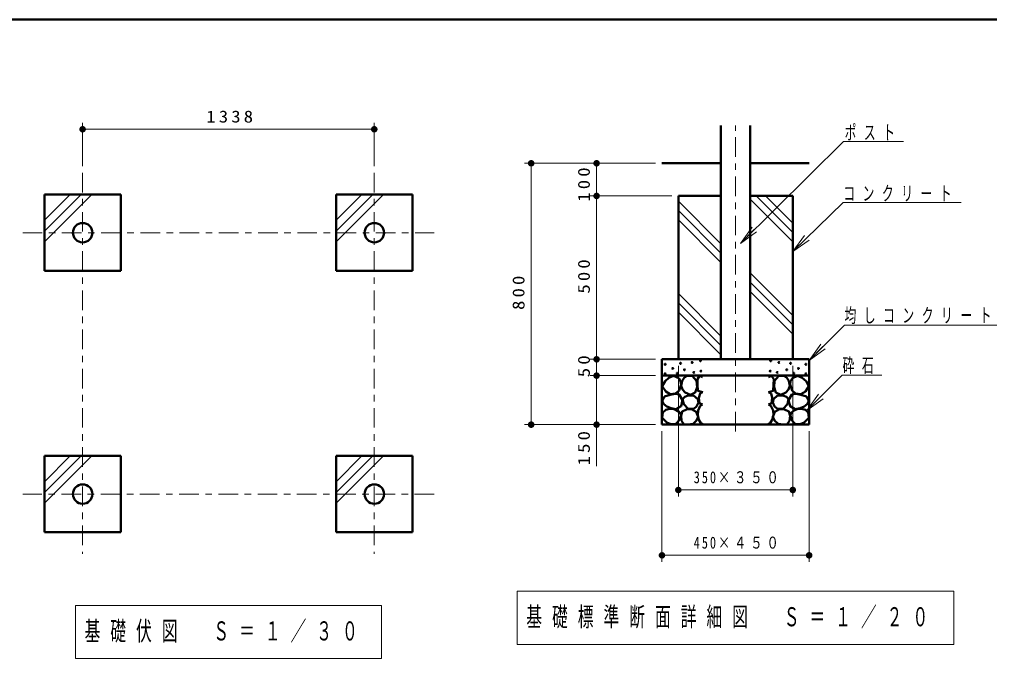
# Model space of a CAD drawing. Units: millimetres on the paper, with parts at other scales. Extents: x -385 to 0, y 0 to 267.
# Drawn here: x -283.4 to -135, y 169.2 to 267 of the extents above; entities that cross this region are included whole.
import ezdxf

# ---------------------------------------------------------------- set-up
doc = ezdxf.new("R2010")
doc.units = ezdxf.units.MM
doc.linetypes.add('USER2', pattern=[6, 3, -1, 1, -1])
doc.layers.add('LY_1', color=140, linetype='Continuous', lineweight=50)
doc.styles.add('ＭＳ ゴシック', font='')
doc.styles.get('ＭＳ ゴシック').set_extended_font_data('MS Gothic')

# ---------------------------------------------------------------- blocks, each defined once
blk = doc.blocks.new('filled_dot')
at = {"color": 0, "linetype": 'Continuous', "lineweight": -2, "const_width": 1.25}
blk.add_lwpolyline([(-0.625, 0, 1), (0.625, 0, 1)], format="xyb", close=True, dxfattribs=at)

msp = doc.modelspace()

# ---------------------------------------------------------------- linework, layer by layer
at = {"layer": 'LY_1', "color": 7}
for p, q in [((0, 267), (-385, 267)), ((-176.076, 244.976), (-185.098, 244.976)), ((-162.598, 244.976), (-171.621, 244.976))]:
    msp.add_line(p, q, dxfattribs=at)
at = {"layer": 'LY_1', "color": 7, "lineweight": 13}
for p, q in [((-273.69, 244.519), (-273.69, 251.186)), ((-229.09, 244.519), (-229.09, 251.186)), ((-273.69, 250.186), (-229.09, 250.186)), ((-173.113, 232.722), (-157.327, 248.321)), ((-157.327, 248.321), (-148.177, 248.321)), ((-196.098, 244.976), (-206.098, 244.976)), ((-205.098, 204.976), (-205.098, 244.976)), ((-186.098, 244.976), (-196.098, 244.976)), ((-195.098, 239.976), (-195.098, 244.976)), ((-279.523, 236.246), (-275.583, 240.186)), ((-279.523, 234.596), (-273.933, 240.186)), ((-279.523, 232.946), (-272.283, 240.186)), ((-234.923, 236.246), (-230.983, 240.186)), ((-234.923, 234.596), (-229.333, 240.186)), ((-234.923, 232.946), (-227.683, 240.186)), ((-183.598, 239.976), (-196.098, 239.976)), ((-195.098, 214.976), (-195.098, 239.976)), ((-176.076, 232.644), (-182.598, 239.167)), ((-165.098, 232.98), (-171.621, 239.503)), ((-165.098, 234.395), (-170.68, 239.976)), ((-165.098, 235.809), (-169.266, 239.976)), ((-165.098, 231.49), (-157.373, 238.986)), ((-157.373, 238.986), (-139.373, 238.986)), ((-176.076, 231.23), (-182.598, 237.752)), ((-176.076, 229.816), (-182.598, 236.338)), ((-173.113, 232.722), (-171.33, 235.186)), ((-173.113, 232.722), (-170.979, 234.831)), ((-170.627, 234.475), (-173.113, 232.722)), ((-165.098, 231.49), (-163.293, 233.938)), ((-165.098, 231.49), (-162.945, 233.579)), ((-162.597, 233.22), (-165.098, 231.49)), ((-165.098, 221.667), (-171.621, 228.189)), ((-165.098, 220.252), (-171.621, 226.775)), ((-176.076, 218.502), (-182.598, 225.025)), ((-165.098, 218.838), (-171.621, 225.361)), ((-176.076, 217.088), (-182.598, 223.61)), ((-176.076, 215.674), (-182.598, 222.196)), ((-162.598, 214.796), (-157.189, 220.205)), ((-157.189, 220.205), (-133.189, 220.205)), ((-162.598, 214.796), (-160.83, 217.271)), ((-162.598, 214.796), (-160.477, 216.917)), ((-160.123, 216.564), (-162.598, 214.796)), ((-186.098, 214.976), (-196.098, 214.976)), ((-195.098, 212.476), (-195.098, 214.976)), ((-182.598, 213.976), (-182.598, 193.976)), ((-165.098, 213.976), (-165.098, 193.976)), ((-186.098, 212.476), (-196.098, 212.476)), ((-195.098, 198.607), (-195.098, 212.476)), ((-162.933, 207.146), (-157.524, 212.555)), ((-157.524, 212.555), (-151.48, 212.555)), ((-162.933, 207.146), (-161.165, 209.621)), ((-162.933, 207.146), (-160.812, 209.267)), ((-160.458, 208.914), (-162.933, 207.146)), ((-196.098, 204.976), (-206.098, 204.976)), ((-186.098, 204.976), (-196.098, 204.976)), ((-185.098, 203.976), (-185.098, 183.976)), ((-162.598, 203.976), (-162.598, 183.976)), ((-279.523, 196.246), (-275.583, 200.186)), ((-279.523, 194.596), (-273.933, 200.186)), ((-279.523, 192.946), (-272.283, 200.186)), ((-234.923, 196.246), (-230.983, 200.186)), ((-234.923, 194.596), (-229.333, 200.186)), ((-234.923, 192.946), (-227.683, 200.186)), ((-165.098, 194.976), (-182.598, 194.976)), ((-162.598, 184.976), (-185.098, 184.976)), ((-207.248, 179.466), (-207.248, 171.332)), ((-140.448, 179.466), (-207.248, 179.466)), ((-140.448, 171.332), (-140.448, 179.466)), ((-274.79, 177.302), (-274.79, 169.169)), ((-227.99, 177.302), (-274.79, 177.302)), ((-227.99, 169.169), (-227.99, 177.302)), ((-207.248, 171.332), (-140.448, 171.332)), ((-274.79, 169.169), (-227.99, 169.169))]:
    msp.add_line(p, q, dxfattribs=at)
at = {"layer": 'LY_1'}
for p, q in [((-176.076, 214.976), (-176.076, 250.783)), ((-171.621, 214.976), (-171.621, 250.783)), ((-279.523, 240.186), (-279.523, 228.519)), ((-267.857, 240.186), (-279.523, 240.186)), ((-267.857, 228.519), (-267.857, 240.186)), ((-234.923, 240.186), (-234.923, 228.519)), ((-223.257, 240.186), (-234.923, 240.186)), ((-223.257, 228.519), (-223.257, 240.186)), ((-176.076, 239.976), (-182.598, 239.976)), ((-182.598, 239.976), (-182.598, 214.976)), ((-165.098, 239.976), (-171.621, 239.976)), ((-165.098, 239.976), (-165.098, 214.976)), ((-279.523, 228.519), (-267.857, 228.519)), ((-234.923, 228.519), (-223.257, 228.519)), ((-162.598, 214.976), (-185.098, 214.976)), ((-185.098, 214.976), (-185.098, 204.976)), ((-162.598, 214.976), (-162.598, 204.976)), ((-162.598, 212.476), (-185.098, 212.476)), ((-162.598, 204.976), (-185.098, 204.976)), ((-279.523, 200.186), (-279.523, 188.519)), ((-267.857, 200.186), (-279.523, 200.186)), ((-267.857, 188.519), (-267.857, 200.186)), ((-234.923, 200.186), (-234.923, 188.519)), ((-223.257, 200.186), (-234.923, 200.186)), ((-223.257, 188.519), (-223.257, 200.186)), ((-279.523, 188.519), (-267.857, 188.519)), ((-234.923, 188.519), (-223.257, 188.519))]:
    msp.add_line(p, q, dxfattribs=at)
at = {"layer": 'LY_1', "color": 7, "linetype": 'USER2', "lineweight": 13}
for p, q in [((-173.848, 203.953), (-173.848, 250.783)), ((-273.69, 243.519), (-273.69, 185.186)), ((-229.09, 243.519), (-229.09, 185.186)), ((-282.857, 234.352), (-219.923, 234.352)), ((-219.923, 194.352), (-282.857, 194.352))]:
    msp.add_line(p, q, dxfattribs=at)
at = {"layer": 'LY_1'}
for points in [[(-183.853, 209.617), (-184.523, 210.069), (-185.048, 210.884), (-184.631, 211.609), (-184.034, 212.116), (-183.345, 212.442), (-182.531, 212.098), (-182.261, 211.636), (-182.186, 211.102), (-182.494, 210.178), (-183.02, 209.744)], [(-180.754, 209.558), (-181.53, 209.903), (-181.949, 210.356), (-182.156, 210.917), (-182.005, 211.672), (-181.695, 212.129), (-181.25, 212.427), (-180.409, 212.384), (-179.826, 211.694), (-179.74, 210.723), (-179.999, 209.903)], [(-166.943, 209.558), (-166.166, 209.903), (-165.747, 210.356), (-165.541, 210.917), (-165.692, 211.672), (-166.002, 212.129), (-166.447, 212.427), (-167.288, 212.384), (-167.87, 211.694), (-167.956, 210.723), (-167.698, 209.903)], [(-163.844, 209.617), (-163.174, 210.069), (-162.649, 210.884), (-163.065, 211.609), (-163.663, 212.116), (-164.351, 212.442), (-165.166, 212.098), (-165.435, 211.636), (-165.51, 211.102), (-165.202, 210.178), (-164.677, 209.744)], [(-183.708, 207.48), (-184.342, 207.751), (-184.813, 208.112), (-185.048, 208.585), (-184.704, 209.273), (-183.834, 209.562), (-183.1, 209.697), (-182.458, 209.599), (-181.969, 208.747), (-182.186, 207.788), (-182.965, 207.335)], [(-181.12, 207.401), (-181.767, 208.113), (-181.94, 208.868), (-181.621, 209.224), (-181.099, 209.429), (-180.279, 209.429), (-179.632, 208.868), (-179.524, 208.372), (-179.805, 207.747), (-180.193, 207.445)], [(-166.576, 207.401), (-165.929, 208.113), (-165.756, 208.868), (-166.076, 209.224), (-166.598, 209.429), (-167.417, 209.429), (-168.064, 208.868), (-168.172, 208.372), (-167.892, 207.747), (-167.503, 207.445)], [(-163.989, 207.48), (-163.355, 207.751), (-162.884, 208.112), (-162.649, 208.585), (-162.993, 209.273), (-163.862, 209.562), (-164.596, 209.697), (-165.238, 209.599), (-165.727, 208.747), (-165.51, 207.788), (-164.731, 207.335)], [(-183.726, 205.035), (-184.342, 205.289), (-185.048, 205.995), (-184.975, 206.846), (-184.534, 207.227), (-183.943, 207.389), (-183.427, 207.375), (-182.929, 207.208), (-182.445, 206.868), (-182.186, 206.411), (-182.567, 205.488), (-183.038, 205.053)], [(-182.177, 206.323), (-182.005, 207.013), (-181.358, 207.294), (-180.56, 207.337), (-179.869, 206.948), (-179.567, 206.15), (-179.826, 205.59), (-180.344, 205.115), (-181.163, 205.007), (-181.746, 205.05), (-182.117, 205.582)], [(-165.519, 206.323), (-165.692, 207.013), (-166.339, 207.294), (-167.137, 207.337), (-167.827, 206.948), (-168.129, 206.15), (-167.87, 205.59), (-167.352, 205.115), (-166.533, 205.007), (-165.95, 205.05), (-165.579, 205.582)], [(-163.971, 205.035), (-163.355, 205.289), (-162.649, 205.995), (-162.721, 206.846), (-163.163, 207.227), (-163.753, 207.389), (-164.269, 207.375), (-164.767, 207.208), (-165.251, 206.868), (-165.51, 206.411), (-165.13, 205.488), (-164.659, 205.053)]]:
    msp.add_lwpolyline(points, close=True, dxfattribs=at)
for points in [[(-178.884, 212.261), (-179.355, 212.424), (-179.681, 211.917), (-179.645, 211.102), (-179.609, 210.16), (-178.866, 209.943)], [(-168.812, 212.261), (-168.341, 212.424), (-168.015, 211.917), (-168.051, 211.102), (-168.088, 210.16), (-168.83, 209.943)], [(-178.884, 209.925), (-179.283, 209.744), (-179.464, 209.092), (-179.355, 208.277), (-178.902, 208.059)], [(-168.812, 209.925), (-168.414, 209.744), (-168.232, 209.092), (-168.341, 208.277), (-168.794, 208.059)], [(-178.884, 208.059), (-179.247, 207.842), (-179.591, 207.154), (-179.627, 206.429), (-179.446, 205.705), (-179.192, 205.307), (-178.848, 205.071)], [(-168.812, 208.059), (-168.45, 207.842), (-168.106, 207.154), (-168.069, 206.429), (-168.251, 205.705), (-168.504, 205.307), (-168.848, 205.071)]]:
    msp.add_lwpolyline(points, dxfattribs=at)
for centre, radius in [((-273.69, 234.352), 1.485), ((-229.09, 234.352), 1.485), ((-184.614, 214.207), 0.0774), ((-183.452, 213.588), 0.0774), ((-182.265, 214.362), 0.0774), ((-180.484, 214.491), 0.0774), ((-179.219, 214.749), 0.0774), ((-168.477, 214.749), 0.0774), ((-167.212, 214.491), 0.0774), ((-165.431, 214.362), 0.0774), ((-164.244, 213.588), 0.0774), ((-163.082, 214.207), 0.0774), ((-184.614, 212.762), 0.0774), ((-182.756, 212.839), 0.0774), ((-181.671, 213.381), 0.0774), ((-180.226, 212.968), 0.0774), ((-179.142, 213.175), 0.0774), ((-168.554, 213.175), 0.0774), ((-167.47, 212.968), 0.0774), ((-166.025, 213.381), 0.0774), ((-164.941, 212.839), 0.0774), ((-163.082, 212.762), 0.0774), ((-273.69, 194.352), 1.485), ((-229.09, 194.352), 1.485)]:
    msp.add_circle(centre, radius, dxfattribs=at)

# ---------------------------------------------------------------- block references
at = {"layer": 'LY_1', "color": 7, "lineweight": 13, "xscale": 0.4, "yscale": 0.4}
for p in [(-273.69, 250.186), (-182.598, 194.976), (-185.098, 184.976)]:
    msp.add_blockref('filled_dot', p, dxfattribs=at)
for p, rotation in [((-229.09, 250.186), 180), ((-205.098, 244.976), 270), ((-195.098, 244.976), 270), ((-195.098, 239.976), 90), ((-195.098, 239.976), 270), ((-195.098, 214.976), 90), ((-195.098, 214.976), 270), ((-195.098, 212.476), 90), ((-195.098, 212.476), 270), ((-205.098, 204.976), 90), ((-195.098, 204.976), 90), ((-165.098, 194.976), 180), ((-162.598, 184.976), 180)]:
    msp.add_blockref('filled_dot', p, dxfattribs=dict(at, rotation=rotation))

# ---------------------------------------------------------------- texts
at = {"layer": 'LY_1', "color": 7, "style": 'ＭＳ ゴシック'}
for s, insert, char_height, attachment_point in [('\\T1.33;\\W1.15;1338', (-250.962, 251.186), 1.833, 8), ('\\T1.64;\\W0.6;ポスト', (-157.177, 248.471), 2.199, 7), ('\\T1.64;\\W0.6;コンクリート', (-157.373, 239.136), 2.199, 7), ('\\T1.64;\\W0.6;均しコンクリート', (-157.189, 220.355), 2.199, 7), ('\\T1.64;\\W0.6;砕石', (-157.48, 212.705), 2.199, 7), ('\\T1.32;\\W0.75;350×３５０', (-173.441, 195.976), 1.833, 8), ('\\T1.32;\\W0.75;450×４５０', (-173.441, 185.976), 1.833, 8), ('\\T1.64;\\W0.6;基礎標準断面詳細図\u3000Ｓ＝１／２０', (-205.848, 175.399), 2.933, 4), ('\\T1.64;\\W0.6;基礎伏図\u3000Ｓ＝１／３０', (-273.39, 173.236), 2.933, 4)]:
    msp.add_mtext(s, dxfattribs=dict(at, insert=insert, char_height=char_height, attachment_point=attachment_point))
at = {"layer": 'LY_1', "color": 7, "char_height": 1.833, "attachment_point": 8, "rotation": 90, "style": 'ＭＳ ゴシック'}
for s, insert in [('\\T1.33;\\W1.15;100', (-196.098, 241.959)), ('\\T1.33;\\W1.15;500', (-196.098, 227.893)), ('\\T1.33;\\W1.15;800', (-206.098, 225.393)), ('\\T1.34;\\W1.15;50', (-196.098, 214.154)), ('\\T1.33;\\W1.15;150', (-196.098, 201.607))]:
    msp.add_mtext(s, dxfattribs=dict(at, insert=insert))

doc.saveas('drawing.dxf')
